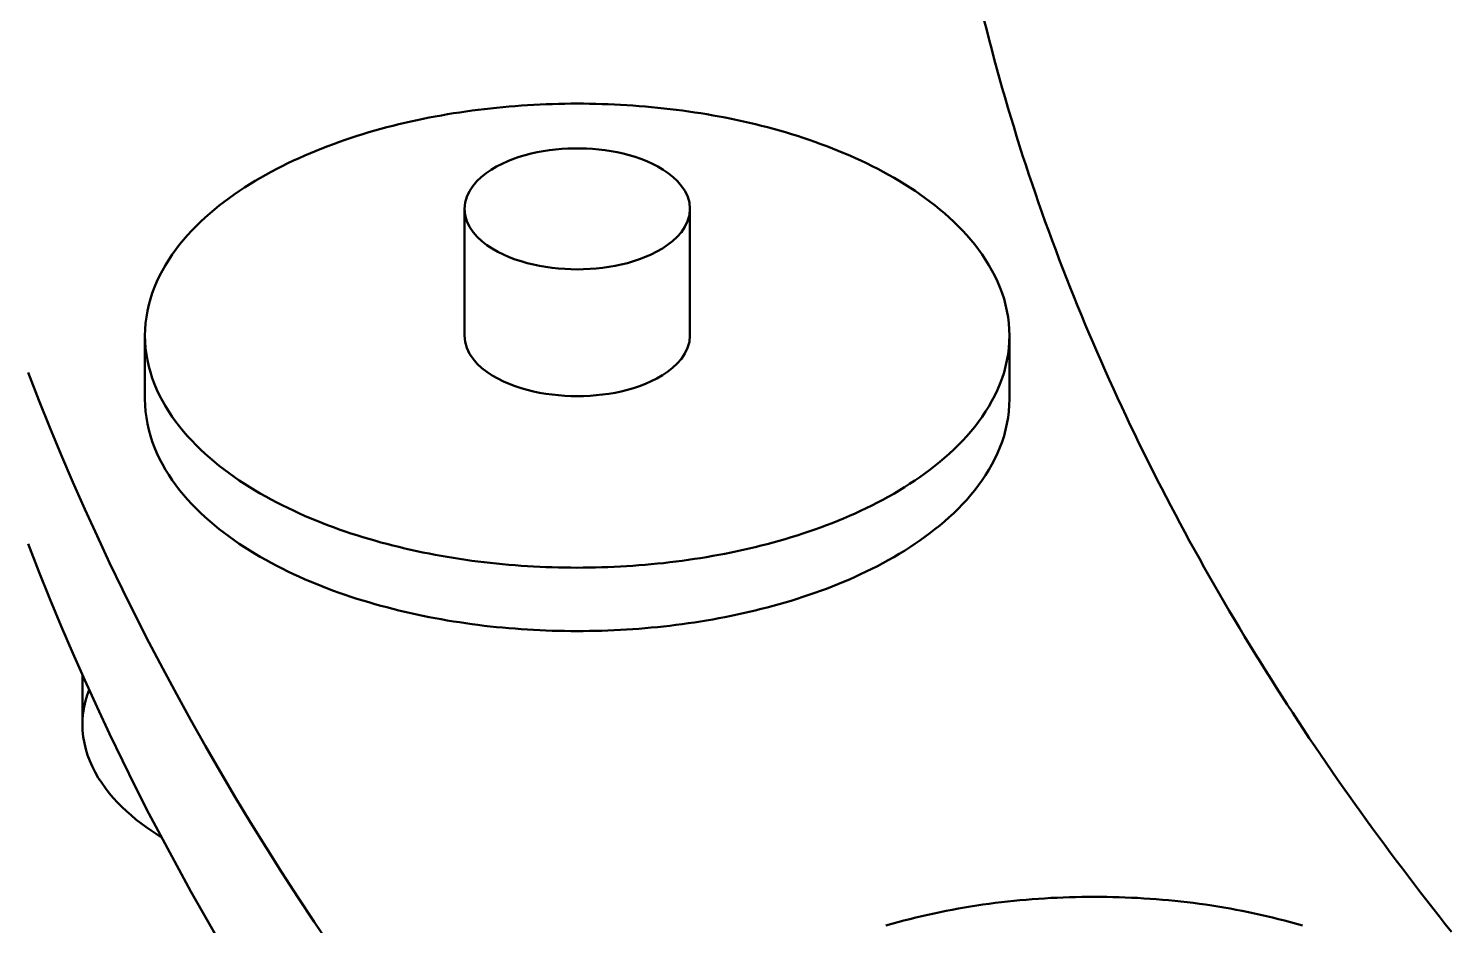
# Model space of a CAD drawing. Header units: millimetres. Extents: x 0 to 841, y 0 to 594.
# Drawn here: x 192.62 to 220.23, y 318.11 to 335.52 of the extents above; entities that cross this region are included whole.
import ezdxf

# ---------------------------------------------------------------- set-up
doc = ezdxf.new("R2010")
doc.units = ezdxf.units.MM
doc.layers.add('VIS', color=7, linetype='CONTINUOUS', lineweight=50)

msp = doc.modelspace()

# ---------------------------------------------------------------- linework, layer by layer
at = {"layer": 'VIS'}
for points in [[(211.166, 335.671), (211.214, 335.483), (211.262, 335.294), (211.311, 335.106), (211.361, 334.918), (211.412, 334.731), (211.463, 334.543), (211.516, 334.356), (211.57, 334.169), (211.625, 333.982), (211.68, 333.796), (211.737, 333.61), (211.794, 333.424), (211.852, 333.239), (211.911, 333.053), (211.971, 332.868), (212.032, 332.684), (212.094, 332.499), (212.157, 332.315), (212.221, 332.132), (212.285, 331.948), (212.35, 331.765), (212.417, 331.582), (212.484, 331.4), (212.552, 331.217), (212.62, 331.035), (212.69, 330.854), (212.761, 330.673), (212.832, 330.492), (212.904, 330.311), (212.977, 330.131), (213.051, 329.951), (213.126, 329.771), (213.201, 329.592), (213.277, 329.413), (213.354, 329.235), (213.432, 329.057), (213.511, 328.879), (213.59, 328.701), (213.671, 328.524), (213.752, 328.347), (213.833, 328.171), (213.916, 327.995), (213.999, 327.819), (214.084, 327.644), (214.168, 327.469), (214.254, 327.294), (214.34, 327.12), (214.428, 326.946), (214.515, 326.773), (214.604, 326.6), (214.693, 326.427), (214.783, 326.254), (214.874, 326.082), (214.966, 325.911), (215.058, 325.74), (215.151, 325.569), (215.244, 325.398), (215.339, 325.228), (215.434, 325.059), (215.529, 324.889), (215.626, 324.72), (215.723, 324.552), (215.821, 324.384), (215.919, 324.216), (216.018, 324.049), (216.118, 323.882), (216.218, 323.715), (216.319, 323.549), (216.421, 323.383), (216.523, 323.218), (216.626, 323.053), (216.73, 322.888), (216.834, 322.724), (216.939, 322.56), (217.044, 322.397), (217.15, 322.234), (217.257, 322.071), (217.364, 321.909), (217.472, 321.747), (217.581, 321.586), (217.69, 321.425), (217.799, 321.264), (217.91, 321.104), (218.02, 320.944), (218.132, 320.785), (218.244, 320.626), (218.356, 320.468), (218.47, 320.309), (218.583, 320.152), (218.698, 319.994), (218.812, 319.837), (218.928, 319.681), (219.044, 319.525), (219.16, 319.369), (219.277, 319.213), (219.394, 319.058), (219.513, 318.904), (219.631, 318.75), (219.75, 318.596), (219.87, 318.443), (219.99, 318.29), (220.11, 318.137), (220.232, 317.985)], [(211.166, 335.671), (211.214, 335.483), (211.262, 335.294), (211.311, 335.106), (211.361, 334.918), (211.412, 334.731), (211.463, 334.543), (211.516, 334.356), (211.57, 334.169), (211.625, 333.982), (211.68, 333.796), (211.737, 333.61), (211.794, 333.424), (211.852, 333.239), (211.911, 333.053), (211.971, 332.868), (212.032, 332.684), (212.094, 332.499), (212.157, 332.315), (212.221, 332.132), (212.285, 331.948), (212.35, 331.765), (212.417, 331.582), (212.484, 331.4), (212.552, 331.217), (212.62, 331.035), (212.69, 330.854), (212.761, 330.673), (212.832, 330.492), (212.904, 330.311), (212.977, 330.131), (213.051, 329.951), (213.126, 329.771), (213.201, 329.592), (213.277, 329.413), (213.354, 329.235), (213.432, 329.057), (213.511, 328.879), (213.59, 328.701), (213.671, 328.524), (213.752, 328.347), (213.833, 328.171), (213.916, 327.995), (213.999, 327.819), (214.084, 327.644), (214.168, 327.469), (214.254, 327.294), (214.34, 327.12), (214.428, 326.946), (214.515, 326.773), (214.604, 326.6), (214.693, 326.427), (214.783, 326.254), (214.874, 326.082), (214.966, 325.911), (215.058, 325.74), (215.151, 325.569), (215.244, 325.398), (215.339, 325.228), (215.434, 325.059), (215.529, 324.889), (215.626, 324.72), (215.723, 324.552), (215.821, 324.384), (215.919, 324.216), (216.018, 324.049), (216.118, 323.882), (216.218, 323.715), (216.319, 323.549), (216.421, 323.383), (216.523, 323.218), (216.626, 323.053), (216.73, 322.888), (216.834, 322.724), (216.939, 322.56), (217.044, 322.397), (217.15, 322.234), (217.257, 322.071), (217.364, 321.909), (217.472, 321.747), (217.581, 321.586), (217.69, 321.425), (217.799, 321.264), (217.91, 321.104), (218.02, 320.944), (218.132, 320.785), (218.244, 320.626), (218.356, 320.468), (218.47, 320.309), (218.583, 320.152), (218.698, 319.994), (218.812, 319.837), (218.928, 319.681), (219.044, 319.525), (219.16, 319.369), (219.277, 319.213), (219.394, 319.058), (219.513, 318.904), (219.631, 318.75), (219.75, 318.596), (219.87, 318.443), (219.99, 318.29), (220.11, 318.137), (220.232, 317.985)], [(211.655, 329.555), (211.651, 329.675), (211.643, 329.795), (211.628, 329.914), (211.607, 330.033), (211.581, 330.15), (211.549, 330.267), (211.512, 330.381), (211.47, 330.494), (211.423, 330.605), (211.372, 330.714), (211.316, 330.821), (211.257, 330.925), (211.193, 331.027), (211.126, 331.127), (211.056, 331.225), (210.982, 331.321), (210.906, 331.414), (210.827, 331.505), (210.746, 331.593), (210.662, 331.679), (210.576, 331.764), (210.488, 331.846), (210.398, 331.926), (210.306, 332.003), (210.212, 332.079), (210.117, 332.153), (210.02, 332.225), (209.922, 332.295), (209.823, 332.363), (209.723, 332.429), (209.621, 332.494), (209.518, 332.557), (209.415, 332.618), (209.31, 332.677), (209.204, 332.735), (209.098, 332.791), (208.991, 332.846), (208.883, 332.899), (208.774, 332.951), (208.665, 333.001), (208.555, 333.05), (208.444, 333.097), (208.333, 333.143), (208.221, 333.188), (208.109, 333.231), (207.996, 333.273), (207.882, 333.314), (207.769, 333.354), (207.655, 333.392), (207.54, 333.429), (207.425, 333.465), (207.31, 333.5), (207.194, 333.533), (207.078, 333.565), (206.962, 333.597), (206.845, 333.627), (206.729, 333.656), (206.611, 333.684), (206.494, 333.711), (206.377, 333.736), (206.259, 333.761), (206.141, 333.785), (206.022, 333.807), (205.904, 333.829), (205.785, 333.849), (205.667, 333.869), (205.548, 333.887), (205.429, 333.905), (205.309, 333.922), (205.19, 333.937), (205.07, 333.952), (204.951, 333.965), (204.831, 333.978), (204.711, 333.99), (204.591, 334.001), (204.471, 334.01), (204.351, 334.019), (204.231, 334.027), (204.111, 334.034), (203.991, 334.04), (203.87, 334.045), (203.75, 334.049), (203.63, 334.053), (203.509, 334.055), (203.389, 334.056), (203.269, 334.057), (203.148, 334.056), (203.028, 334.055), (202.908, 334.053), (202.787, 334.049), (202.667, 334.045), (202.547, 334.04), (202.426, 334.034), (202.306, 334.027), (202.186, 334.019), (202.066, 334.01), (201.946, 334.001), (201.826, 333.99), (201.706, 333.978), (201.587, 333.965), (201.467, 333.952), (201.347, 333.937), (201.228, 333.922), (201.109, 333.905), (200.99, 333.887), (200.871, 333.869), (200.752, 333.849), (200.633, 333.829), (200.515, 333.807), (200.397, 333.785), (200.279, 333.761), (200.161, 333.736), (200.043, 333.711), (199.926, 333.684), (199.809, 333.656), (199.692, 333.627), (199.575, 333.597), (199.459, 333.565), (199.343, 333.533), (199.227, 333.5), (199.112, 333.465), (198.997, 333.429), (198.883, 333.392), (198.769, 333.354), (198.655, 333.314), (198.542, 333.273), (198.429, 333.231), (198.316, 333.188), (198.205, 333.143), (198.093, 333.097), (197.983, 333.05), (197.873, 333.001), (197.763, 332.951), (197.655, 332.899), (197.547, 332.846), (197.439, 332.791), (197.333, 332.735), (197.227, 332.677), (197.123, 332.618), (197.019, 332.557), (196.916, 332.494), (196.815, 332.429), (196.714, 332.363), (196.615, 332.295), (196.517, 332.225), (196.42, 332.153), (196.325, 332.079), (196.232, 332.003), (196.14, 331.926), (196.05, 331.846), (195.962, 331.764), (195.876, 331.679), (195.792, 331.593), (195.71, 331.505), (195.631, 331.414), (195.555, 331.321), (195.481, 331.225), (195.411, 331.127), (195.344, 331.027), (195.281, 330.925), (195.221, 330.821), (195.166, 330.714), (195.114, 330.605), (195.067, 330.494), (195.025, 330.381), (194.988, 330.267), (194.957, 330.15), (194.93, 330.033), (194.91, 329.914), (194.895, 329.795), (194.886, 329.675), (194.883, 329.555)], [(205.456, 332.015), (205.445, 332.135), (205.412, 332.25), (205.361, 332.358), (205.295, 332.458), (205.217, 332.55), (205.13, 332.632), (205.036, 332.707), (204.937, 332.775), (204.834, 332.836), (204.727, 332.891), (204.617, 332.94), (204.506, 332.984), (204.392, 333.023), (204.277, 333.058), (204.161, 333.088), (204.044, 333.114), (203.926, 333.136), (203.807, 333.154), (203.688, 333.168), (203.568, 333.179), (203.449, 333.186), (203.329, 333.189), (203.209, 333.189), (203.089, 333.186), (202.969, 333.179), (202.849, 333.168), (202.73, 333.154), (202.611, 333.136), (202.493, 333.114), (202.376, 333.088), (202.26, 333.058), (202.145, 333.023), (202.032, 332.984), (201.92, 332.94), (201.81, 332.891), (201.704, 332.836), (201.6, 332.775), (201.501, 332.707), (201.407, 332.632), (201.321, 332.55), (201.243, 332.458), (201.176, 332.358), (201.125, 332.25), (201.092, 332.135), (201.081, 332.015)], [(201.081, 332.015), (201.093, 331.893), (201.127, 331.775), (201.181, 331.665), (201.25, 331.563), (201.33, 331.471), (201.42, 331.387), (201.517, 331.312), (201.62, 331.244), (201.726, 331.183), (201.836, 331.128), (201.949, 331.079), (202.064, 331.035), (202.18, 330.997), (202.298, 330.963), (202.418, 330.933), (202.538, 330.908), (202.659, 330.887), (202.781, 330.87), (202.903, 330.857), (203.026, 330.848), (203.148, 330.843), (203.271, 330.841), (203.394, 330.843), (203.517, 330.848), (203.639, 330.858), (203.761, 330.871), (203.883, 330.888), (204.004, 330.909), (204.124, 330.934), (204.244, 330.964), (204.362, 330.998), (204.478, 331.037), (204.593, 331.081), (204.706, 331.13), (204.816, 331.185)], [(201.081, 332.015), (201.081, 329.555)], [(204.816, 331.185), (204.921, 331.246), (205.023, 331.314), (205.12, 331.389), (205.209, 331.473), (205.289, 331.565), (205.357, 331.666), (205.411, 331.776), (205.445, 331.894), (205.456, 332.015)], [(205.456, 332.015), (205.456, 329.555)], [(194.883, 329.555), (194.886, 329.434), (194.895, 329.314), (194.91, 329.195), (194.93, 329.076), (194.957, 328.959), (194.988, 328.843), (195.025, 328.728), (195.067, 328.616), (195.114, 328.505), (195.165, 328.396), (195.221, 328.289), (195.28, 328.185), (195.344, 328.082), (195.411, 327.982), (195.481, 327.885), (195.554, 327.789), (195.631, 327.696), (195.71, 327.605), (195.791, 327.517), (195.875, 327.43), (195.961, 327.346), (196.049, 327.264), (196.139, 327.184), (196.231, 327.107), (196.324, 327.031), (196.419, 326.957), (196.516, 326.885), (196.614, 326.815), (196.713, 326.747), (196.813, 326.681), (196.915, 326.616), (197.018, 326.553), (197.121, 326.492), (197.226, 326.433), (197.331, 326.375), (197.438, 326.319), (197.545, 326.264), (197.653, 326.211), (197.762, 326.159), (197.871, 326.109), (197.981, 326.06), (198.091, 326.013), (198.203, 325.967), (198.314, 325.922), (198.427, 325.879), (198.539, 325.837), (198.653, 325.796), (198.766, 325.756), (198.88, 325.718), (198.995, 325.681), (199.11, 325.645), (199.225, 325.61), (199.341, 325.577), (199.456, 325.544), (199.573, 325.513), (199.689, 325.483), (199.806, 325.454), (199.923, 325.426), (200.04, 325.399), (200.158, 325.374), (200.276, 325.349), (200.394, 325.325), (200.512, 325.303), (200.63, 325.281), (200.749, 325.26), (200.867, 325.241), (200.986, 325.222), (201.105, 325.205), (201.225, 325.188), (201.344, 325.172), (201.463, 325.158), (201.583, 325.144), (201.703, 325.131), (201.822, 325.12), (201.942, 325.109), (202.062, 325.099), (202.182, 325.09), (202.302, 325.082), (202.422, 325.075), (202.543, 325.069), (202.663, 325.064), (202.783, 325.06), (202.903, 325.057), (203.024, 325.054), (203.144, 325.053), (203.264, 325.052), (203.385, 325.053), (203.505, 325.054), (203.625, 325.056), (203.746, 325.06), (203.866, 325.064), (203.986, 325.069), (204.106, 325.075), (204.226, 325.082), (204.347, 325.09), (204.467, 325.098), (204.586, 325.108), (204.706, 325.119), (204.826, 325.131), (204.946, 325.143), (205.065, 325.157), (205.185, 325.171), (205.304, 325.187), (205.423, 325.203), (205.542, 325.221), (205.661, 325.239), (205.78, 325.259), (205.899, 325.279), (206.017, 325.301), (206.135, 325.323), (206.253, 325.347), (206.371, 325.372), (206.489, 325.397), (206.606, 325.424), (206.723, 325.452), (206.84, 325.481), (206.956, 325.511), (207.073, 325.542), (207.189, 325.574), (207.304, 325.608), (207.419, 325.642), (207.534, 325.678), (207.649, 325.715), (207.763, 325.753), (207.877, 325.793), (207.99, 325.834), (208.103, 325.876), (208.215, 325.919), (208.327, 325.963), (208.438, 326.009), (208.549, 326.057), (208.659, 326.105), (208.768, 326.156), (208.877, 326.207), (208.985, 326.26), (209.092, 326.315), (209.198, 326.371)], [(194.883, 329.555), (194.883, 328.324)], [(201.081, 329.555), (201.093, 329.432), (201.127, 329.315), (201.181, 329.204), (201.25, 329.103), (201.33, 329.01), (201.42, 328.926), (201.517, 328.851), (201.62, 328.783), (201.726, 328.722), (201.836, 328.667), (201.949, 328.618), (202.064, 328.574), (202.18, 328.536), (202.298, 328.502), (202.418, 328.473), (202.538, 328.448), (202.659, 328.427), (202.781, 328.41), (202.903, 328.397), (203.026, 328.387), (203.148, 328.382), (203.271, 328.38), (203.394, 328.382), (203.517, 328.388), (203.639, 328.397), (203.761, 328.41), (203.883, 328.427), (204.004, 328.448), (204.124, 328.474), (204.244, 328.503), (204.362, 328.537), (204.478, 328.576), (204.593, 328.62), (204.706, 328.669), (204.816, 328.724)], [(204.816, 328.724), (204.921, 328.785), (205.023, 328.853), (205.12, 328.928), (205.209, 329.012), (205.289, 329.104), (205.357, 329.206), (205.411, 329.316), (205.445, 329.433), (205.456, 329.555)], [(209.198, 326.371), (209.304, 326.429), (209.409, 326.488), (209.513, 326.549), (209.616, 326.612), (209.718, 326.677), (209.818, 326.743), (209.918, 326.811), (210.016, 326.881), (210.113, 326.953), (210.208, 327.027), (210.302, 327.103), (210.394, 327.181), (210.484, 327.261), (210.573, 327.343), (210.659, 327.427), (210.743, 327.513), (210.825, 327.602), (210.904, 327.693), (210.981, 327.786), (211.054, 327.882), (211.125, 327.979), (211.192, 328.08), (211.255, 328.182), (211.315, 328.287), (211.371, 328.394), (211.422, 328.503), (211.469, 328.614), (211.512, 328.727), (211.549, 328.841), (211.58, 328.958), (211.607, 329.075), (211.628, 329.194), (211.643, 329.314), (211.651, 329.434), (211.655, 329.555)], [(211.655, 329.555), (211.655, 328.324)], [(192.617, 328.838), (192.825, 328.303), (193.038, 327.771), (193.258, 327.241), (193.484, 326.714), (193.716, 326.189), (193.953, 325.668), (194.197, 325.148), (194.446, 324.632), (194.701, 324.118), (194.961, 323.607), (195.227, 323.099), (195.498, 322.594), (195.775, 322.092), (196.056, 321.592), (196.343, 321.095), (196.635, 320.602), (196.931, 320.111), (197.233, 319.623), (197.539, 319.138), (197.85, 318.657), (198.166, 318.178), (198.486, 317.702)], [(194.883, 328.324), (194.886, 328.204), (194.895, 328.084), (194.91, 327.965), (194.93, 327.846), (194.957, 327.729), (194.988, 327.612), (195.025, 327.498), (195.067, 327.385), (195.114, 327.274), (195.165, 327.165), (195.221, 327.059), (195.28, 326.954), (195.344, 326.852), (195.411, 326.752), (195.481, 326.654), (195.554, 326.559), (195.631, 326.466), (195.71, 326.375), (195.791, 326.286), (195.875, 326.2), (195.961, 326.116), (196.049, 326.034), (196.139, 325.954), (196.231, 325.876), (196.324, 325.8), (196.419, 325.727), (196.516, 325.655), (196.614, 325.585), (196.713, 325.517), (196.813, 325.45), (196.915, 325.386), (197.018, 325.323), (197.121, 325.262), (197.226, 325.202), (197.331, 325.145), (197.438, 325.088), (197.545, 325.034), (197.653, 324.981), (197.762, 324.929), (197.871, 324.879), (197.981, 324.83), (198.091, 324.782), (198.203, 324.736), (198.314, 324.692), (198.427, 324.648), (198.539, 324.606), (198.653, 324.565), (198.766, 324.526), (198.88, 324.488), (198.995, 324.45), (199.11, 324.415), (199.225, 324.38), (199.341, 324.346), (199.456, 324.314), (199.573, 324.283), (199.689, 324.253), (199.806, 324.224), (199.923, 324.196), (200.04, 324.169), (200.158, 324.143), (200.276, 324.118), (200.394, 324.095), (200.512, 324.072), (200.63, 324.051), (200.749, 324.03), (200.867, 324.01), (200.986, 323.992), (201.105, 323.974), (201.225, 323.958), (201.344, 323.942), (201.463, 323.927), (201.583, 323.914), (201.703, 323.901), (201.822, 323.889), (201.942, 323.879), (202.062, 323.869), (202.182, 323.86), (202.302, 323.852), (202.422, 323.845), (202.543, 323.839), (202.663, 323.834), (202.783, 323.829), (202.903, 323.826), (203.024, 323.824), (203.144, 323.822), (203.264, 323.822), (203.385, 323.822), (203.505, 323.824), (203.625, 323.826), (203.746, 323.829), (203.866, 323.833), (203.986, 323.838), (204.106, 323.844), (204.226, 323.851), (204.347, 323.859), (204.467, 323.868), (204.586, 323.878), (204.706, 323.889), (204.826, 323.9), (204.946, 323.913), (205.065, 323.926), (205.185, 323.941), (205.304, 323.957), (205.423, 323.973), (205.542, 323.991), (205.661, 324.009), (205.78, 324.029), (205.899, 324.049), (206.017, 324.071), (206.135, 324.093), (206.253, 324.117), (206.371, 324.141), (206.489, 324.167), (206.606, 324.194), (206.723, 324.222), (206.84, 324.251), (206.956, 324.281), (207.073, 324.312), (207.189, 324.344), (207.304, 324.377), (207.419, 324.412), (207.534, 324.448), (207.649, 324.485), (207.763, 324.523), (207.877, 324.563), (207.99, 324.603), (208.103, 324.645), (208.215, 324.688), (208.327, 324.733), (208.438, 324.779), (208.549, 324.826), (208.659, 324.875), (208.768, 324.925), (208.877, 324.977), (208.985, 325.03), (209.092, 325.084), (209.198, 325.141)], [(209.198, 325.141), (209.304, 325.198), (209.409, 325.258), (209.513, 325.319), (209.616, 325.382), (209.718, 325.446), (209.818, 325.513), (209.918, 325.581), (210.016, 325.651), (210.113, 325.723), (210.208, 325.797), (210.302, 325.872), (210.394, 325.95), (210.484, 326.03), (210.573, 326.112), (210.659, 326.197), (210.743, 326.283), (210.825, 326.372), (210.904, 326.463), (210.981, 326.556), (211.054, 326.651), (211.125, 326.749), (211.192, 326.849), (211.255, 326.952), (211.315, 327.056), (211.371, 327.163), (211.422, 327.272), (211.469, 327.383), (211.512, 327.496), (211.549, 327.611), (211.58, 327.727), (211.607, 327.845), (211.628, 327.964), (211.643, 328.083), (211.651, 328.204), (211.655, 328.324)], [(192.617, 325.515), (192.825, 324.981), (193.038, 324.449), (193.258, 323.919), (193.484, 323.392), (193.716, 322.867), (193.953, 322.346), (194.197, 321.826), (194.446, 321.31), (194.701, 320.796), (194.961, 320.285), (195.227, 319.777), (195.498, 319.272), (195.775, 318.77), (196.056, 318.27), (196.343, 317.773)], [(193.67, 322.97), (193.67, 322.012)], [(193.67, 322.012), (193.674, 322.127), (193.685, 322.241), (193.703, 322.354), (193.728, 322.466), (193.76, 322.577), (193.798, 322.685)], [(195.204, 319.82), (195.101, 319.885), (195, 319.952), (194.901, 320.022), (194.803, 320.094), (194.707, 320.169), (194.614, 320.247), (194.523, 320.328), (194.434, 320.411), (194.349, 320.498), (194.267, 320.587), (194.188, 320.68), (194.114, 320.776), (194.043, 320.875), (193.977, 320.977), (193.917, 321.082), (193.862, 321.191), (193.813, 321.302), (193.77, 321.416), (193.735, 321.532), (193.707, 321.65), (193.686, 321.77), (193.674, 321.891), (193.67, 322.012)], [(217.341, 318.108), (217.225, 318.142), (217.109, 318.174), (216.993, 318.205), (216.877, 318.235), (216.76, 318.264), (216.643, 318.292), (216.525, 318.319), (216.408, 318.345), (216.29, 318.37), (216.172, 318.393), (216.054, 318.416), (215.935, 318.437), (215.817, 318.458), (215.698, 318.477), (215.579, 318.496), (215.46, 318.514), (215.34, 318.53), (215.221, 318.546), (215.102, 318.56), (214.982, 318.574), (214.862, 318.587), (214.742, 318.598), (214.623, 318.609), (214.503, 318.619), (214.382, 318.628), (214.262, 318.636), (214.142, 318.643), (214.022, 318.649), (213.902, 318.654), (213.781, 318.658), (213.661, 318.661), (213.541, 318.664), (213.42, 318.665), (213.3, 318.665), (213.179, 318.665), (213.059, 318.664), (212.939, 318.661), (212.818, 318.658), (212.698, 318.654), (212.578, 318.649), (212.458, 318.643), (212.337, 318.636), (212.217, 318.628), (212.097, 318.619), (211.977, 318.609), (211.857, 318.598), (211.737, 318.587), (211.618, 318.574), (211.498, 318.56), (211.379, 318.546), (211.259, 318.53), (211.14, 318.514), (211.021, 318.496), (210.902, 318.477), (210.783, 318.458), (210.665, 318.437), (210.546, 318.416), (210.428, 318.393), (210.31, 318.37), (210.192, 318.345), (210.074, 318.319), (209.957, 318.292), (209.84, 318.264), (209.723, 318.235), (209.607, 318.205), (209.49, 318.174), (209.374, 318.142), (209.259, 318.108)]]:
    msp.add_lwpolyline(points, dxfattribs=at)

doc.saveas('drawing.dxf')
